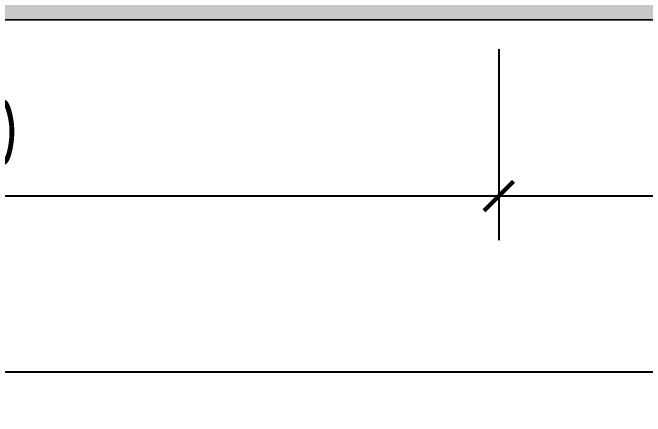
# Model space of a CAD drawing. Header units: millimetres. Extents: x 3162 to 221128, y -144913 to 11496.
# Drawn here: x 50703 to 51242, y -135482 to -135138 of the extents above; entities that cross this region are included whole.
import ezdxf

# ---------------------------------------------------------------- set-up
doc = ezdxf.new("R2010")
doc.units = ezdxf.units.MM
doc.header["$LTSCALE"] = 10
doc.layers.get('Defpoints').update_dxf_attribs({"color": 250})
for name, color, linetype, lineweight in [('FC-Hatch【平面填充】', 250, 'Continuous', 0), ('RC-dimensions', 44, 'Continuous', 0), ('Wall【立面墙】', 252, 'Continuous', 0)]:
    doc.layers.add(name, color=color, linetype=linetype, lineweight=lineweight)
doc.styles.add('尺寸标注', font='ARCHS.SHX', dxfattribs={"width": 0.8})
doc.dimstyles.new('海龙1：25', dxfattribs={"dimscale": 25, "dimtxt": 2.25, "dimasz": 1, "dimexe": 1.5, "dimexo": 1, "dimgap": 1, "dimtad": 1, "dimdec": 0, "dimrnd": 5, "dimdsep": 46, "dimtxsty": '尺寸标注', "dimblk": 'ARCHTICK', "dimblk1": 'ARCHTICK', "dimblk2": 'ARCHTICK', "dimcen": 1, "dimclrd": 44, "dimclre": 44, "dimclrt": 2, "dimadec": 0, "dimazin": 0, "dimtfac": 1, "dimtdec": 0, "dimtix": 1, "dimtmove": 2, "dimatfit": 3, "dimldrblk": 'hl_arrow2', "dimfxl": 5, "dimfxlon": 1, "dimarcsym": 0})

# ---------------------------------------------------------------- blocks, each defined once
blk = doc.blocks.new('_ArchTick')
at = {"color": 2, "linetype": 'ByBlock', "const_width": 0.15}
blk.add_lwpolyline([(-0.5, -0.5), (0.5, 0.5)], dxfattribs=at)
blk = doc.blocks.new('*D1765')
at = {"layer": 'Defpoints', "color": 0, "transparency": 16777216}
for p in [(50217.08, -135144.12), (56217.08, -135144.12), (50217.08, -135444.12)]:
    blk.add_point(p, dxfattribs=at)
at = {"layer": 'RC-dimensions', "color": 44, "lineweight": -2, "transparency": 16777216}
for p, q in [((50217.08, -135319.12), (50217.08, -135481.62)), ((56217.08, -135319.12), (56217.08, -135481.62)), ((56217.08, -135444.12), (50217.08, -135444.12))]:
    blk.add_line(p, q, dxfattribs=at)
at = {"layer": 'RC-dimensions', "color": 44, "lineweight": -2, "transparency": 16777216, "xscale": 25, "yscale": 25, "zscale": 25, "rotation": 180}
blk.add_blockref('_ArchTick', (50217.08, -135444.12), dxfattribs=at)
at = {"layer": 'RC-dimensions', "color": 44, "lineweight": -2, "transparency": 16777216, "xscale": 25, "yscale": 25, "zscale": 25}
blk.add_blockref('_ArchTick', (56217.08, -135444.12), dxfattribs=at)
at = {"layer": 'RC-dimensions', "color": 2, "transparency": 16777216, "insert": (53217.08, -135390.99), "char_height": 56.25, "attachment_point": 5, "style": '尺寸标注'}
blk.add_mtext('6000', dxfattribs=at)
blk = doc.blocks.new('hl_arrow2')
at = {"color": 2}
blk.add_line((-0.221, 0), (-1, 0), dxfattribs=at)
blk.add_lwpolyline([(-0.221, 0), (-0.861, -0.689), (-0.654, -0.862), (0, 0), (-0.654, 0.862), (-0.861, 0.689)], close=True, dxfattribs=at)
for points in [[(-0.861, 0.689), (-0.654, 0.862), (-0.221, 0), (0, 0)], [(-0.861, -0.689), (-0.654, -0.862), (-0.221, 0), (0, 0)]]:
    blk.add_solid(points, dxfattribs=at)
blk = doc.blocks.new('*D1784')
at = {"layer": 'Defpoints', "color": 0, "transparency": 16777216}
for p in [(50217.08, -135144.12), (51117.08, -135144.12), (50217.08, -135294.12)]:
    blk.add_point(p, dxfattribs=at)
at = {"layer": 'RC-dimensions', "color": 44, "lineweight": -2, "transparency": 16777216}
for p, q in [((50217.08, -135169.12), (50217.08, -135331.62)), ((51117.08, -135169.12), (51117.08, -135331.62)), ((51117.08, -135294.12), (50217.08, -135294.12))]:
    blk.add_line(p, q, dxfattribs=at)
at = {"layer": 'RC-dimensions', "color": 44, "lineweight": -2, "transparency": 16777216, "xscale": 25, "yscale": 25, "zscale": 25, "rotation": 180}
blk.add_blockref('_ArchTick', (50217.08, -135294.12), dxfattribs=at)
at = {"layer": 'RC-dimensions', "color": 44, "lineweight": -2, "transparency": 16777216, "xscale": 25, "yscale": 25, "zscale": 25}
blk.add_blockref('_ArchTick', (51117.08, -135294.12), dxfattribs=at)
at = {"layer": 'RC-dimensions', "color": 2, "transparency": 16777216, "insert": (50667.08, -135239.82), "char_height": 56.25, "attachment_point": 5, "style": '尺寸标注'}
blk.add_mtext('900', dxfattribs=at)
blk = doc.blocks.new('*D1785')
at = {"layer": 'Defpoints', "color": 0, "transparency": 16777216}
for p in [(51117.08, -135144.12), (52017.08, -135144.12), (51117.08, -135294.12)]:
    blk.add_point(p, dxfattribs=at)
at = {"layer": 'RC-dimensions', "color": 44, "lineweight": -2, "transparency": 16777216}
for p, q in [((51117.08, -135169.12), (51117.08, -135331.62)), ((52017.08, -135169.12), (52017.08, -135331.62)), ((52017.08, -135294.12), (51117.08, -135294.12))]:
    blk.add_line(p, q, dxfattribs=at)
at = {"layer": 'RC-dimensions', "color": 44, "lineweight": -2, "transparency": 16777216, "xscale": 25, "yscale": 25, "zscale": 25, "rotation": 180}
blk.add_blockref('_ArchTick', (51117.08, -135294.12), dxfattribs=at)
at = {"layer": 'RC-dimensions', "color": 44, "lineweight": -2, "transparency": 16777216, "xscale": 25, "yscale": 25, "zscale": 25}
blk.add_blockref('_ArchTick', (52017.08, -135294.12), dxfattribs=at)
at = {"layer": 'RC-dimensions', "color": 2, "transparency": 16777216, "insert": (51567.08, -135239.82), "char_height": 56.25, "attachment_point": 5, "style": '尺寸标注'}
blk.add_mtext('900', dxfattribs=at)

msp = doc.modelspace()

# ---------------------------------------------------------------- hatches: boundary and pattern name
at = {"layer": 'FC-Hatch【平面填充】'}
h = msp.add_hatch(dxfattribs=at)
h.set_pattern_fill('钢筋混凝土', color=256, scale=50, angle=180, style=0, pattern_type=2)
h.set_pattern_definition([(225, (0, 812.417), (35.355339, -35.355339), []), (230, (0, 812.42), (-71.726018, 6.275218), [7.5, -82.5]), (175, (0, 812.42), (13.87511, -75.219228), [6, -66]), (280.4514, (-5.98, 812.94), (-57.85092, -68.94393), [6.374, -70.1142]), (226.1842, (-2e-15, 792.42), (-106.724086, 16.55189), [11.25, -123.75]), (276.6356, (-8.89, 793.8), (-93.46626, -97.41178), [9.56105, -105.1713]), (171.1842, (-2e-15, 792.42), (-93.46618, -97.41189), [9, -99]), (201, (-10, 797.42), (-59.690703, 40.261893), [7.5, -82.5]), (146, (-10, 797.42), (-24.33156, -72.515006), [6, -66]), (251.4514, (-14.974, 800.77), (-84.022234, -32.253037), [6.374, -70.1142]), (217.5, (0, 812.417), (-1.2159855, -33.2893854), [0.5, -65.2, 0.5, -67, 0.5, -66.25]), (187.5, (0, 812.417), (-26.306954, -39.441171), [0.5, -38.2, 0.5, -63.7, 0.5, -25.25]), (147.5, (22.3, 812.417), (-53.3822436, 2.255487), [0.5, -25, 0.5, -78, 0.5, -103.5]), (137.5, (32.3, 812.417), (-58.318617, -10.010498), [0.5, -32.5, 0.5, -51.8, 0.5, -73.5])])
h.paths.add_polyline_path([(49917.08, -135144.12), (49917.08, -135044.12), (56517.08, -135044.12), (56517.08, -135144.12)])

# ---------------------------------------------------------------- linework, layer by layer
at = {"layer": 'Wall【立面墙】'}
msp.add_lwpolyline([(49917.08, -135144.12), (49917.08, -135144.12), (56517.08, -135144.12), (56517.08, -135144.12)], close=True, dxfattribs=at)

# ---------------------------------------------------------------- dimensions: what is measured, and where the dimension line sits
at = {"layer": 'RC-dimensions'}
for base, p1, p2, picture, middle in [((50217.08, -135444.12), (56217.08, -135144.12), (50217.08, -135144.12), '*D1765', (53217.08, -135390.99)), ((50217.08, -135294.12), (51117.08, -135144.12), (50217.08, -135144.12), '*D1784', (50667.08, -135239.82)), ((51117.08, -135294.12), (52017.08, -135144.12), (51117.08, -135144.12), '*D1785', (51567.08, -135239.82))]:
    dim = msp.add_linear_dim(base=base, p1=p1, p2=p2, angle=180, dimstyle='海龙1：25', override={"dimscale": 25, "dimtxsty": '尺寸标注', "dimblk1": 'ArchTick', "dimblk2": 'ArchTick', "dimsah": 1, "dimclrt": 2}, dxfattribs=at)
    dim.commit()
    dim.dimension.update_dxf_attribs({"geometry": picture, "text_midpoint": middle})

doc.saveas('drawing.dxf')
